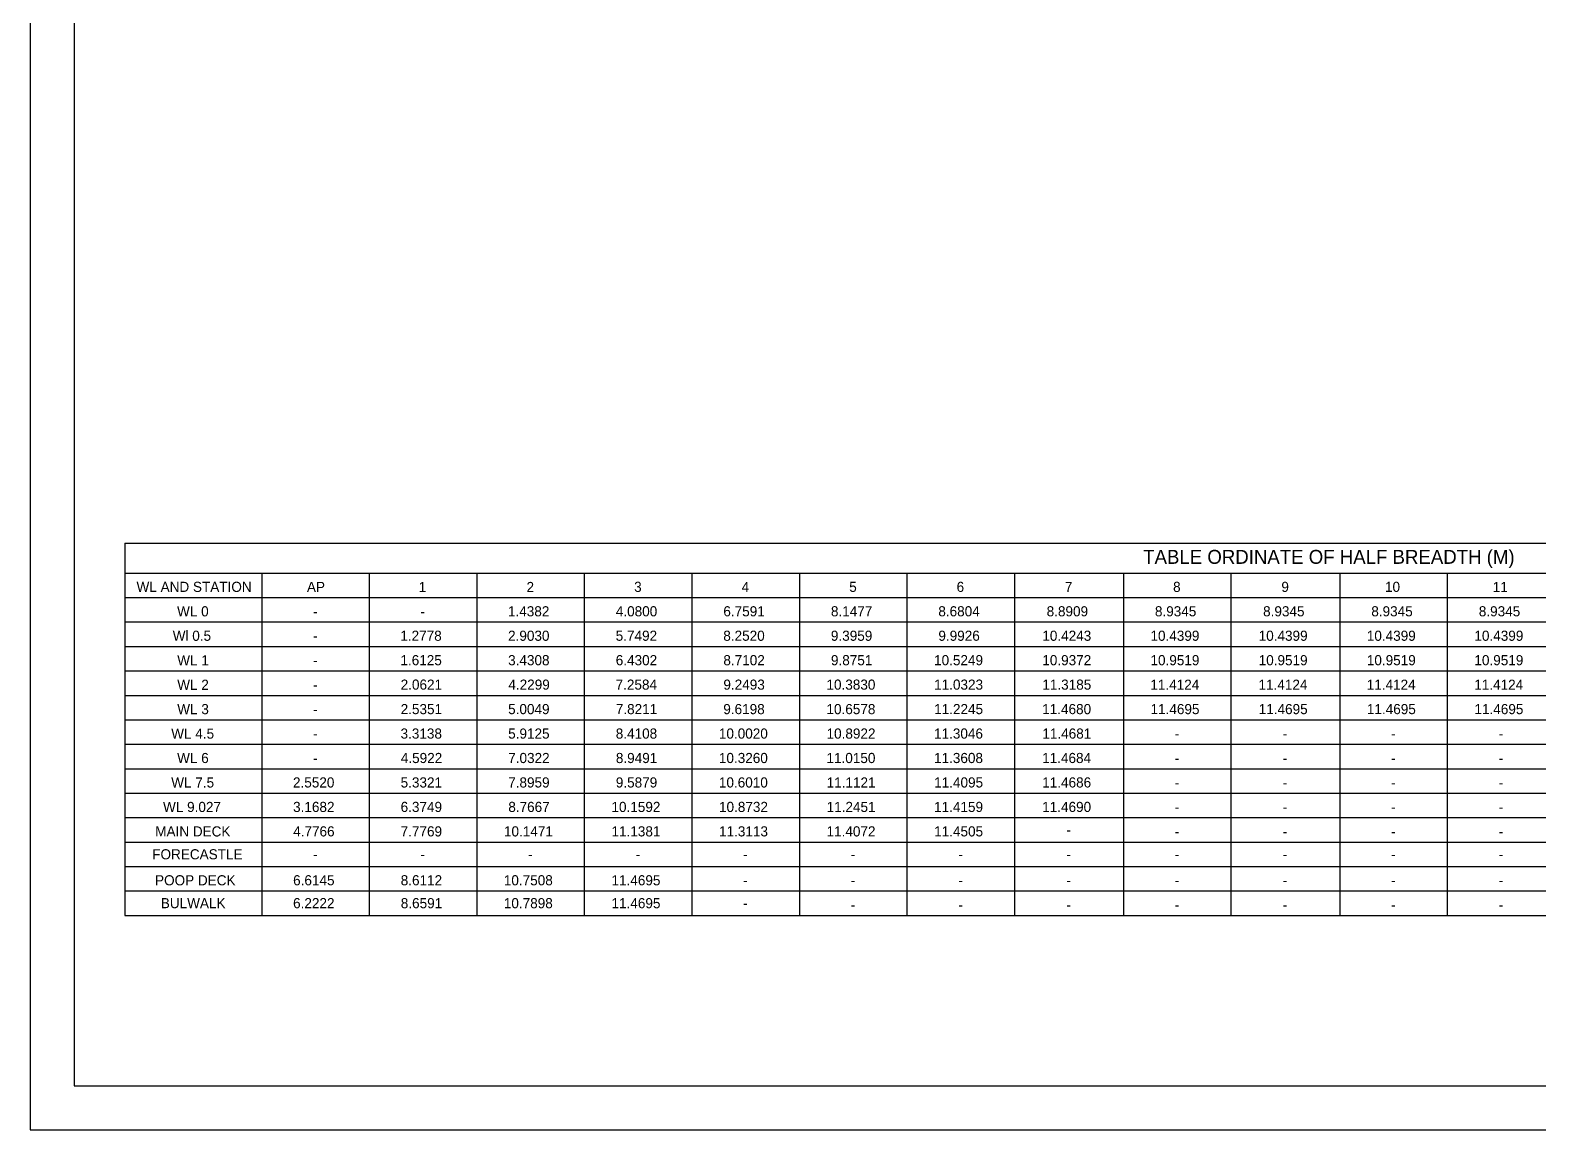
# Model space of a CAD drawing. Extents: x 3 to 181, y 2 to 128.
# Drawn here: x 3 to 54.4, y 1.9 to 39.3 of the extents above; entities that cross this region are included whole.
import ezdxf

# ---------------------------------------------------------------- set-up
doc = ezdxf.new("R2010")
doc.units = 0
doc.layers.get('0').update_dxf_attribs({"linetype": 'CONTINUOUS'})
doc.styles.add('MTXPL_CALIBRI', font='txt')
doc.styles.add('MTXPL_CALIBRI_1', font='txt')

# ---------------------------------------------------------------- blocks, each defined once
blk = doc.blocks.new('*U1214')
at = {"style": 'MTXPL_CALIBRI'}
blk.add_text('TABLE ORDINATE OF HALF BREADTH (M)', height=0.47417, dxfattribs=at).set_placement((40.893, 21.163))
blk = doc.blocks.new('*U1215')
at = {"style": 'MTXPL_CALIBRI_1'}
blk.add_text('WL AND STATION', height=0.34485, dxfattribs=at).set_placement((6.615, 20.208))
blk = doc.blocks.new('*U1216')
at = {"style": 'MTXPL_CALIBRI_1'}
blk.add_text('AP', height=0.3448, dxfattribs=at).set_placement((12.417, 20.204))
blk = doc.blocks.new('*U1217')
at = {"style": 'MTXPL_CALIBRI_1'}
blk.add_text('1', height=0.345, dxfattribs=at).set_placement((16.223, 20.202))
blk = doc.blocks.new('*U1218')
at = {"style": 'MTXPL_CALIBRI_1'}
blk.add_text('2', height=0.345, dxfattribs=at).set_placement((19.894, 20.202))
blk = doc.blocks.new('*U1219')
at = {"style": 'MTXPL_CALIBRI_1'}
blk.add_text('3', height=0.345, dxfattribs=at).set_placement((23.559, 20.208))
blk = doc.blocks.new('*U1220')
at = {"style": 'MTXPL_CALIBRI_1'}
blk.add_text('4', height=0.345, dxfattribs=at).set_placement((27.22, 20.204))
blk = doc.blocks.new('*U1221')
at = {"style": 'MTXPL_CALIBRI_1'}
blk.add_text('5', height=0.345, dxfattribs=at).set_placement((30.883, 20.208))
blk = doc.blocks.new('*U1222')
at = {"style": 'MTXPL_CALIBRI_1'}
blk.add_text('6', height=0.345, dxfattribs=at).set_placement((34.54, 20.208))
blk = doc.blocks.new('*U1223')
at = {"style": 'MTXPL_CALIBRI_1'}
blk.add_text('7', height=0.345, dxfattribs=at).set_placement((38.226, 20.204))
blk = doc.blocks.new('*U1224')
at = {"style": 'MTXPL_CALIBRI_1'}
blk.add_text('8', height=0.345, dxfattribs=at).set_placement((41.911, 20.208))
blk = doc.blocks.new('*U1225')
at = {"style": 'MTXPL_CALIBRI_1'}
blk.add_text('9', height=0.345, dxfattribs=at).set_placement((45.598, 20.208))
blk = doc.blocks.new('*U1226')
at = {"style": 'MTXPL_CALIBRI_1'}
blk.add_text('10', height=0.3448, dxfattribs=at).set_placement((49.127, 20.208))
blk = doc.blocks.new('*U1227')
at = {"style": 'MTXPL_CALIBRI_1'}
blk.add_text('11', height=0.3448, dxfattribs=at).set_placement((52.795, 20.202))
blk = doc.blocks.new('*U1237')
at = {"style": 'MTXPL_CALIBRI_1'}
blk.add_text('WL 0', height=0.3448, dxfattribs=at).set_placement((7.995, 19.375))
blk = doc.blocks.new('*U1238')
at = {"style": 'MTXPL_CALIBRI'}
blk.add_text('-', height=0.345, dxfattribs=at).set_placement((12.624, 19.37))
blk = doc.blocks.new('*U1239')
at = {"style": 'MTXPL_CALIBRI'}
blk.add_text('-', height=0.345, dxfattribs=at).set_placement((16.286, 19.37))
blk = doc.blocks.new('*U1240')
at = {"style": 'MTXPL_CALIBRI'}
blk.add_text('1.4382', height=0.3448, dxfattribs=at).set_placement((19.262, 19.376))
blk = doc.blocks.new('*U1241')
at = {"style": 'MTXPL_CALIBRI'}
blk.add_text('4.0800', height=0.3448, dxfattribs=at).set_placement((22.936, 19.376))
blk = doc.blocks.new('*U1242')
at = {"style": 'MTXPL_CALIBRI'}
blk.add_text('6.7591', height=0.3448, dxfattribs=at).set_placement((26.597, 19.376))
blk = doc.blocks.new('*U1243')
at = {"style": 'MTXPL_CALIBRI'}
blk.add_text('8.1477', height=0.3448, dxfattribs=at).set_placement((30.26, 19.376))
blk = doc.blocks.new('*U1244')
at = {"style": 'MTXPL_CALIBRI'}
blk.add_text('8.6804', height=0.3448, dxfattribs=at).set_placement((33.917, 19.376))
blk = doc.blocks.new('*U1245')
at = {"style": 'MTXPL_CALIBRI'}
blk.add_text('8.8909', height=0.3448, dxfattribs=at).set_placement((37.606, 19.376))
blk = doc.blocks.new('*U1246')
at = {"style": 'MTXPL_CALIBRI'}
blk.add_text('8.9345', height=0.3448, dxfattribs=at).set_placement((41.292, 19.376))
blk = doc.blocks.new('*U1247')
at = {"style": 'MTXPL_CALIBRI'}
blk.add_text('8.9345', height=0.3448, dxfattribs=at).set_placement((44.976, 19.376))
blk = doc.blocks.new('*U1248')
at = {"style": 'MTXPL_CALIBRI'}
blk.add_text('8.9345', height=0.3448, dxfattribs=at).set_placement((48.66, 19.376))
blk = doc.blocks.new('*U1249')
at = {"style": 'MTXPL_CALIBRI'}
blk.add_text('8.9345', height=0.3448, dxfattribs=at).set_placement((52.322, 19.376))
blk = doc.blocks.new('*U1259')
at = {"style": 'MTXPL_CALIBRI_1'}
blk.add_text('Wl 0.5', height=0.3448, dxfattribs=at).set_placement((7.847, 18.543))
blk = doc.blocks.new('*U1260')
at = {"style": 'MTXPL_CALIBRI'}
blk.add_text('-', height=0.345, dxfattribs=at).set_placement((12.624, 18.538))
blk = doc.blocks.new('*U1261')
at = {"style": 'MTXPL_CALIBRI'}
blk.add_text('1.2778', height=0.3448, dxfattribs=at).set_placement((15.597, 18.544))
blk = doc.blocks.new('*U1262')
at = {"style": 'MTXPL_CALIBRI'}
blk.add_text('2.9030', height=0.3448, dxfattribs=at).set_placement((19.266, 18.544))
blk = doc.blocks.new('*U1263')
at = {"style": 'MTXPL_CALIBRI'}
blk.add_text('5.7492', height=0.3448, dxfattribs=at).set_placement((22.931, 18.544))
blk = doc.blocks.new('*U1264')
at = {"style": 'MTXPL_CALIBRI'}
blk.add_text('8.2520', height=0.3448, dxfattribs=at).set_placement((26.595, 18.544))
blk = doc.blocks.new('*U1265')
at = {"style": 'MTXPL_CALIBRI'}
blk.add_text('9.3959', height=0.3448, dxfattribs=at).set_placement((30.259, 18.544))
blk = doc.blocks.new('*U1266')
at = {"style": 'MTXPL_CALIBRI'}
blk.add_text('9.9926', height=0.3448, dxfattribs=at).set_placement((33.919, 18.544))
blk = doc.blocks.new('*U1267')
at = {"style": 'MTXPL_CALIBRI'}
blk.add_text('10.4243', height=0.3448, dxfattribs=at).set_placement((37.458, 18.544))
blk = doc.blocks.new('*U1268')
at = {"style": 'MTXPL_CALIBRI'}
blk.add_text('10.4399', height=0.3448, dxfattribs=at).set_placement((41.141, 18.544))
blk = doc.blocks.new('*U1269')
at = {"style": 'MTXPL_CALIBRI'}
blk.add_text('10.4399', height=0.3448, dxfattribs=at).set_placement((44.825, 18.544))
blk = doc.blocks.new('*U1270')
at = {"style": 'MTXPL_CALIBRI'}
blk.add_text('10.4399', height=0.3448, dxfattribs=at).set_placement((48.508, 18.544))
blk = doc.blocks.new('*U1271')
at = {"style": 'MTXPL_CALIBRI'}
blk.add_text('10.4399', height=0.3448, dxfattribs=at).set_placement((52.171, 18.544))
blk = doc.blocks.new('*U1281')
at = {"style": 'MTXPL_CALIBRI_1'}
blk.add_text('WL 1', height=0.3448, dxfattribs=at).set_placement((8.001, 17.707))
blk = doc.blocks.new('*U1282')
at = {"style": 'MTXPL_CALIBRI'}
blk.add_text('-', height=0.345, dxfattribs=at).set_placement((12.624, 17.706))
blk = doc.blocks.new('*U1283')
at = {"style": 'MTXPL_CALIBRI'}
blk.add_text('1.6125', height=0.3448, dxfattribs=at).set_placement((15.601, 17.712))
blk = doc.blocks.new('*U1284')
at = {"style": 'MTXPL_CALIBRI'}
blk.add_text('3.4308', height=0.3448, dxfattribs=at).set_placement((19.268, 17.712))
blk = doc.blocks.new('*U1285')
at = {"style": 'MTXPL_CALIBRI'}
blk.add_text('6.4302', height=0.3448, dxfattribs=at).set_placement((22.933, 17.712))
blk = doc.blocks.new('*U1286')
at = {"style": 'MTXPL_CALIBRI'}
blk.add_text('8.7102', height=0.3448, dxfattribs=at).set_placement((26.598, 17.712))
blk = doc.blocks.new('*U1287')
at = {"style": 'MTXPL_CALIBRI'}
blk.add_text('9.8751', height=0.3448, dxfattribs=at).set_placement((30.261, 17.712))
blk = doc.blocks.new('*U1288')
at = {"style": 'MTXPL_CALIBRI'}
blk.add_text('10.5249', height=0.3448, dxfattribs=at).set_placement((33.773, 17.712))
blk = doc.blocks.new('*U1289')
at = {"style": 'MTXPL_CALIBRI'}
blk.add_text('10.9372', height=0.3448, dxfattribs=at).set_placement((37.457, 17.712))
blk = doc.blocks.new('*U1290')
at = {"style": 'MTXPL_CALIBRI'}
blk.add_text('10.9519', height=0.3448, dxfattribs=at).set_placement((41.141, 17.712))
blk = doc.blocks.new('*U1291')
at = {"style": 'MTXPL_CALIBRI'}
blk.add_text('10.9519', height=0.3448, dxfattribs=at).set_placement((44.825, 17.712))
blk = doc.blocks.new('*U1292')
at = {"style": 'MTXPL_CALIBRI'}
blk.add_text('10.9519', height=0.3448, dxfattribs=at).set_placement((48.508, 17.712))
blk = doc.blocks.new('*U1293')
at = {"style": 'MTXPL_CALIBRI'}
blk.add_text('10.9519', height=0.3448, dxfattribs=at).set_placement((52.171, 17.712))
blk = doc.blocks.new('*U1303')
at = {"style": 'MTXPL_CALIBRI_1'}
blk.add_text('WL 2', height=0.3448, dxfattribs=at).set_placement((8.001, 16.875))
blk = doc.blocks.new('*U1304')
at = {"style": 'MTXPL_CALIBRI'}
blk.add_text('-', height=0.345, dxfattribs=at).set_placement((12.624, 16.874))
blk = doc.blocks.new('*U1305')
at = {"style": 'MTXPL_CALIBRI'}
blk.add_text('2.0621', height=0.3448, dxfattribs=at).set_placement((15.609, 16.88))
blk = doc.blocks.new('*U1306')
at = {"style": 'MTXPL_CALIBRI'}
blk.add_text('4.2299', height=0.3448, dxfattribs=at).set_placement((19.276, 16.88))
blk = doc.blocks.new('*U1307')
at = {"style": 'MTXPL_CALIBRI'}
blk.add_text('7.2584', height=0.3448, dxfattribs=at).set_placement((22.928, 16.88))
blk = doc.blocks.new('*U1308')
at = {"style": 'MTXPL_CALIBRI'}
blk.add_text('9.2493', height=0.3448, dxfattribs=at).set_placement((26.598, 16.88))
blk = doc.blocks.new('*U1309')
at = {"style": 'MTXPL_CALIBRI'}
blk.add_text('10.3830', height=0.3448, dxfattribs=at).set_placement((30.108, 16.88))
blk = doc.blocks.new('*U1310')
at = {"style": 'MTXPL_CALIBRI'}
blk.add_text('11.0323', height=0.3448, dxfattribs=at).set_placement((33.774, 16.88))
blk = doc.blocks.new('*U1311')
at = {"style": 'MTXPL_CALIBRI'}
blk.add_text('11.3185', height=0.3448, dxfattribs=at).set_placement((37.459, 16.88))
blk = doc.blocks.new('*U1312')
at = {"style": 'MTXPL_CALIBRI'}
blk.add_text('11.4124', height=0.3448, dxfattribs=at).set_placement((41.136, 16.877))
blk = doc.blocks.new('*U1313')
at = {"style": 'MTXPL_CALIBRI'}
blk.add_text('11.4124', height=0.3448, dxfattribs=at).set_placement((44.82, 16.877))
blk = doc.blocks.new('*U1314')
at = {"style": 'MTXPL_CALIBRI'}
blk.add_text('11.4124', height=0.3448, dxfattribs=at).set_placement((48.504, 16.877))
blk = doc.blocks.new('*U1315')
at = {"style": 'MTXPL_CALIBRI'}
blk.add_text('11.4124', height=0.3448, dxfattribs=at).set_placement((52.166, 16.877))
blk = doc.blocks.new('*U1325')
at = {"style": 'MTXPL_CALIBRI_1'}
blk.add_text('WL 3', height=0.3448, dxfattribs=at).set_placement((8.002, 16.046))
blk = doc.blocks.new('*U1326')
at = {"style": 'MTXPL_CALIBRI'}
blk.add_text('-', height=0.345, dxfattribs=at).set_placement((12.624, 16.041))
blk = doc.blocks.new('*U1327')
at = {"style": 'MTXPL_CALIBRI'}
blk.add_text('2.5351', height=0.3448, dxfattribs=at).set_placement((15.609, 16.047))
blk = doc.blocks.new('*U1328')
at = {"style": 'MTXPL_CALIBRI'}
blk.add_text('5.0049', height=0.3448, dxfattribs=at).set_placement((19.268, 16.047))
blk = doc.blocks.new('*U1329')
at = {"style": 'MTXPL_CALIBRI'}
blk.add_text('7.8211', height=0.3448, dxfattribs=at).set_placement((22.935, 16.047))
blk = doc.blocks.new('*U1330')
at = {"style": 'MTXPL_CALIBRI'}
blk.add_text('9.6198', height=0.3448, dxfattribs=at).set_placement((26.595, 16.047))
blk = doc.blocks.new('*U1331')
at = {"style": 'MTXPL_CALIBRI'}
blk.add_text('10.6578', height=0.3448, dxfattribs=at).set_placement((30.108, 16.047))
blk = doc.blocks.new('*U1332')
at = {"style": 'MTXPL_CALIBRI'}
blk.add_text('11.2245', height=0.3448, dxfattribs=at).set_placement((33.775, 16.047))
blk = doc.blocks.new('*U1333')
at = {"style": 'MTXPL_CALIBRI'}
blk.add_text('11.4680', height=0.3448, dxfattribs=at).set_placement((37.454, 16.047))
blk = doc.blocks.new('*U1334')
at = {"style": 'MTXPL_CALIBRI'}
blk.add_text('11.4695', height=0.3448, dxfattribs=at).set_placement((41.143, 16.047))
blk = doc.blocks.new('*U1335')
at = {"style": 'MTXPL_CALIBRI'}
blk.add_text('11.4695', height=0.3448, dxfattribs=at).set_placement((44.827, 16.047))
blk = doc.blocks.new('*U1336')
at = {"style": 'MTXPL_CALIBRI'}
blk.add_text('11.4695', height=0.3448, dxfattribs=at).set_placement((48.51, 16.047))
blk = doc.blocks.new('*U1337')
at = {"style": 'MTXPL_CALIBRI'}
blk.add_text('11.4695', height=0.3448, dxfattribs=at).set_placement((52.173, 16.047))
blk = doc.blocks.new('*U1347')
at = {"style": 'MTXPL_CALIBRI_1'}
blk.add_text('WL 4.5', height=0.3448, dxfattribs=at).set_placement((7.796, 15.214))
blk = doc.blocks.new('*U1348')
at = {"style": 'MTXPL_CALIBRI'}
blk.add_text('-', height=0.345, dxfattribs=at).set_placement((12.624, 15.209))
blk = doc.blocks.new('*U1349')
at = {"style": 'MTXPL_CALIBRI'}
blk.add_text('3.3138', height=0.3448, dxfattribs=at).set_placement((15.605, 15.215))
blk = doc.blocks.new('*U1350')
at = {"style": 'MTXPL_CALIBRI'}
blk.add_text('5.9125', height=0.3448, dxfattribs=at).set_placement((19.27, 15.215))
blk = doc.blocks.new('*U1351')
at = {"style": 'MTXPL_CALIBRI'}
blk.add_text('8.4108', height=0.3448, dxfattribs=at).set_placement((22.933, 15.215))
blk = doc.blocks.new('*U1352')
at = {"style": 'MTXPL_CALIBRI'}
blk.add_text('10.0020', height=0.3448, dxfattribs=at).set_placement((26.445, 15.215))
blk = doc.blocks.new('*U1353')
at = {"style": 'MTXPL_CALIBRI'}
blk.add_text('10.8922', height=0.3448, dxfattribs=at).set_placement((30.111, 15.215))
blk = doc.blocks.new('*U1354')
at = {"style": 'MTXPL_CALIBRI'}
blk.add_text('11.3046', height=0.3448, dxfattribs=at).set_placement((33.771, 15.215))
blk = doc.blocks.new('*U1355')
at = {"style": 'MTXPL_CALIBRI'}
blk.add_text('11.4681', height=0.3448, dxfattribs=at).set_placement((37.459, 15.215))
blk = doc.blocks.new('*U1356')
at = {"style": 'MTXPL_CALIBRI'}
blk.add_text('-', height=0.345, dxfattribs=at).set_placement((41.965, 15.209))
blk = doc.blocks.new('*U1357')
at = {"style": 'MTXPL_CALIBRI'}
blk.add_text('-', height=0.345, dxfattribs=at).set_placement((45.649, 15.209))
blk = doc.blocks.new('*U1358')
at = {"style": 'MTXPL_CALIBRI'}
blk.add_text('-', height=0.345, dxfattribs=at).set_placement((49.333, 15.209))
blk = doc.blocks.new('*U1359')
at = {"style": 'MTXPL_CALIBRI'}
blk.add_text('-', height=0.345, dxfattribs=at).set_placement((52.995, 15.209))
blk = doc.blocks.new('*U1369')
at = {"style": 'MTXPL_CALIBRI_1'}
blk.add_text('WL 6', height=0.3448, dxfattribs=at).set_placement((7.997, 14.382))
blk = doc.blocks.new('*U1370')
at = {"style": 'MTXPL_CALIBRI'}
blk.add_text('-', height=0.345, dxfattribs=at).set_placement((12.624, 14.377))
blk = doc.blocks.new('*U1371')
at = {"style": 'MTXPL_CALIBRI'}
blk.add_text('4.5922', height=0.3448, dxfattribs=at).set_placement((15.614, 14.383))
blk = doc.blocks.new('*U1372')
at = {"style": 'MTXPL_CALIBRI'}
blk.add_text('7.0322', height=0.3448, dxfattribs=at).set_placement((19.271, 14.383))
blk = doc.blocks.new('*U1373')
at = {"style": 'MTXPL_CALIBRI'}
blk.add_text('8.9491', height=0.3448, dxfattribs=at).set_placement((22.937, 14.383))
blk = doc.blocks.new('*U1374')
at = {"style": 'MTXPL_CALIBRI'}
blk.add_text('10.3260', height=0.3448, dxfattribs=at).set_placement((26.445, 14.383))
blk = doc.blocks.new('*U1375')
at = {"style": 'MTXPL_CALIBRI'}
blk.add_text('11.0150', height=0.3448, dxfattribs=at).set_placement((30.108, 14.383))
blk = doc.blocks.new('*U1376')
at = {"style": 'MTXPL_CALIBRI'}
blk.add_text('11.3608', height=0.3448, dxfattribs=at).set_placement((33.771, 14.383))
blk = doc.blocks.new('*U1377')
at = {"style": 'MTXPL_CALIBRI'}
blk.add_text('11.4684', height=0.3448, dxfattribs=at).set_placement((37.452, 14.383))
blk = doc.blocks.new('*U1378')
at = {"style": 'MTXPL_CALIBRI'}
blk.add_text('-', height=0.345, dxfattribs=at).set_placement((41.965, 14.377))
blk = doc.blocks.new('*U1379')
at = {"style": 'MTXPL_CALIBRI'}
blk.add_text('-', height=0.345, dxfattribs=at).set_placement((45.649, 14.377))
blk = doc.blocks.new('*U1380')
at = {"style": 'MTXPL_CALIBRI'}
blk.add_text('-', height=0.345, dxfattribs=at).set_placement((49.333, 14.377))
blk = doc.blocks.new('*U1381')
at = {"style": 'MTXPL_CALIBRI'}
blk.add_text('-', height=0.345, dxfattribs=at).set_placement((52.995, 14.377))
blk = doc.blocks.new('*U1391')
at = {"style": 'MTXPL_CALIBRI_1'}
blk.add_text('WL 7.5', height=0.3448, dxfattribs=at).set_placement((7.796, 13.55))
blk = doc.blocks.new('*U1392')
at = {"style": 'MTXPL_CALIBRI'}
blk.add_text('2.5520', height=0.3448, dxfattribs=at).set_placement((11.942, 13.551))
blk = doc.blocks.new('*U1393')
at = {"style": 'MTXPL_CALIBRI'}
blk.add_text('5.3321', height=0.3448, dxfattribs=at).set_placement((15.608, 13.551))
blk = doc.blocks.new('*U1394')
at = {"style": 'MTXPL_CALIBRI'}
blk.add_text('7.8959', height=0.3448, dxfattribs=at).set_placement((19.27, 13.551))
blk = doc.blocks.new('*U1395')
at = {"style": 'MTXPL_CALIBRI'}
blk.add_text('9.5879', height=0.3448, dxfattribs=at).set_placement((22.935, 13.551))
blk = doc.blocks.new('*U1396')
at = {"style": 'MTXPL_CALIBRI'}
blk.add_text('10.6010', height=0.3448, dxfattribs=at).set_placement((26.445, 13.551))
blk = doc.blocks.new('*U1397')
at = {"style": 'MTXPL_CALIBRI'}
blk.add_text('11.1121', height=0.3448, dxfattribs=at).set_placement((30.113, 13.548))
blk = doc.blocks.new('*U1398')
at = {"style": 'MTXPL_CALIBRI'}
blk.add_text('11.4095', height=0.3448, dxfattribs=at).set_placement((33.775, 13.551))
blk = doc.blocks.new('*U1399')
at = {"style": 'MTXPL_CALIBRI'}
blk.add_text('11.4686', height=0.3448, dxfattribs=at).set_placement((37.455, 13.551))
blk = doc.blocks.new('*U1400')
at = {"style": 'MTXPL_CALIBRI'}
blk.add_text('-', height=0.345, dxfattribs=at).set_placement((41.965, 13.545))
blk = doc.blocks.new('*U1401')
at = {"style": 'MTXPL_CALIBRI'}
blk.add_text('-', height=0.345, dxfattribs=at).set_placement((45.649, 13.545))
blk = doc.blocks.new('*U1402')
at = {"style": 'MTXPL_CALIBRI'}
blk.add_text('-', height=0.345, dxfattribs=at).set_placement((49.333, 13.545))
blk = doc.blocks.new('*U1403')
at = {"style": 'MTXPL_CALIBRI'}
blk.add_text('-', height=0.345, dxfattribs=at).set_placement((52.995, 13.545))
blk = doc.blocks.new('*U1412')
at = {"style": 'MTXPL_CALIBRI_1'}
blk.add_text('WL 9.027', height=0.3448, dxfattribs=at).set_placement((7.517, 12.717))
blk = doc.blocks.new('*U1413')
at = {"style": 'MTXPL_CALIBRI'}
blk.add_text('3.1682', height=0.3448, dxfattribs=at).set_placement((11.946, 12.718))
blk = doc.blocks.new('*U1414')
at = {"style": 'MTXPL_CALIBRI'}
blk.add_text('6.3749', height=0.3448, dxfattribs=at).set_placement((15.608, 12.718))
blk = doc.blocks.new('*U1415')
at = {"style": 'MTXPL_CALIBRI'}
blk.add_text('8.7667', height=0.3448, dxfattribs=at).set_placement((19.274, 12.718))
blk = doc.blocks.new('*U1416')
at = {"style": 'MTXPL_CALIBRI'}
blk.add_text('10.1592', height=0.3448, dxfattribs=at).set_placement((22.787, 12.718))
blk = doc.blocks.new('*U1417')
at = {"style": 'MTXPL_CALIBRI'}
blk.add_text('10.8732', height=0.3448, dxfattribs=at).set_placement((26.449, 12.718))
blk = doc.blocks.new('*U1418')
at = {"style": 'MTXPL_CALIBRI'}
blk.add_text('11.2451', height=0.3448, dxfattribs=at).set_placement((30.113, 12.718))
blk = doc.blocks.new('*U1419')
at = {"style": 'MTXPL_CALIBRI'}
blk.add_text('11.4159', height=0.3448, dxfattribs=at).set_placement((33.773, 12.718))
blk = doc.blocks.new('*U1420')
at = {"style": 'MTXPL_CALIBRI'}
blk.add_text('11.4690', height=0.3448, dxfattribs=at).set_placement((37.454, 12.718))
blk = doc.blocks.new('*U1421')
at = {"style": 'MTXPL_CALIBRI'}
blk.add_text('-', height=0.345, dxfattribs=at).set_placement((41.965, 12.712))
blk = doc.blocks.new('*U1422')
at = {"style": 'MTXPL_CALIBRI'}
blk.add_text('-', height=0.345, dxfattribs=at).set_placement((45.649, 12.712))
blk = doc.blocks.new('*U1423')
at = {"style": 'MTXPL_CALIBRI'}
blk.add_text('-', height=0.345, dxfattribs=at).set_placement((49.333, 12.712))
blk = doc.blocks.new('*U1424')
at = {"style": 'MTXPL_CALIBRI'}
blk.add_text('-', height=0.345, dxfattribs=at).set_placement((52.995, 12.712))
blk = doc.blocks.new('*U1433')
at = {"style": 'MTXPL_CALIBRI_1'}
blk.add_text('MAIN DECK', height=0.3448, dxfattribs=at).set_placement((7.252, 11.884))
blk = doc.blocks.new('*U1434')
at = {"style": 'MTXPL_CALIBRI'}
blk.add_text('4.7766', height=0.3448, dxfattribs=at).set_placement((11.949, 11.886))
blk = doc.blocks.new('*U1435')
at = {"style": 'MTXPL_CALIBRI'}
blk.add_text('7.7769', height=0.3448, dxfattribs=at).set_placement((15.608, 11.886))
blk = doc.blocks.new('*U1436')
at = {"style": 'MTXPL_CALIBRI'}
blk.add_text('10.1471', height=0.3448, dxfattribs=at).set_placement((19.126, 11.886))
blk = doc.blocks.new('*U1437')
at = {"style": 'MTXPL_CALIBRI'}
blk.add_text('11.1381', height=0.3448, dxfattribs=at).set_placement((22.788, 11.886))
blk = doc.blocks.new('*U1438')
at = {"style": 'MTXPL_CALIBRI'}
blk.add_text('11.3113', height=0.3448, dxfattribs=at).set_placement((26.45, 11.886))
blk = doc.blocks.new('*U1439')
at = {"style": 'MTXPL_CALIBRI'}
blk.add_text('11.4072', height=0.3448, dxfattribs=at).set_placement((30.111, 11.886))
blk = doc.blocks.new('*U1440')
at = {"style": 'MTXPL_CALIBRI'}
blk.add_text('11.4505', height=0.3448, dxfattribs=at).set_placement((33.775, 11.886))
blk = doc.blocks.new('*U1441')
at = {"style": 'MTXPL_CALIBRI'}
blk.add_text('-', height=0.345, dxfattribs=at).set_placement((38.281, 11.938))
blk = doc.blocks.new('*U1442')
at = {"style": 'MTXPL_CALIBRI'}
blk.add_text('-', height=0.345, dxfattribs=at).set_placement((41.965, 11.88))
blk = doc.blocks.new('*U1443')
at = {"style": 'MTXPL_CALIBRI'}
blk.add_text('-', height=0.345, dxfattribs=at).set_placement((45.649, 11.88))
blk = doc.blocks.new('*U1444')
at = {"style": 'MTXPL_CALIBRI'}
blk.add_text('-', height=0.345, dxfattribs=at).set_placement((49.333, 11.88))
blk = doc.blocks.new('*U1445')
at = {"style": 'MTXPL_CALIBRI'}
blk.add_text('-', height=0.345, dxfattribs=at).set_placement((52.995, 11.88))
blk = doc.blocks.new('*U1455')
at = {"style": 'MTXPL_CALIBRI_1'}
blk.add_text('FORECASTLE', height=0.3448, dxfattribs=at).set_placement((7.15, 11.106))
blk = doc.blocks.new('*U1456')
at = {"style": 'MTXPL_CALIBRI'}
blk.add_text('-', height=0.345, dxfattribs=at).set_placement((12.624, 11.105))
blk = doc.blocks.new('*U1457')
at = {"style": 'MTXPL_CALIBRI'}
blk.add_text('-', height=0.345, dxfattribs=at).set_placement((16.286, 11.105))
blk = doc.blocks.new('*U1458')
at = {"style": 'MTXPL_CALIBRI'}
blk.add_text('-', height=0.345, dxfattribs=at).set_placement((19.948, 11.105))
blk = doc.blocks.new('*U1459')
at = {"style": 'MTXPL_CALIBRI'}
blk.add_text('-', height=0.345, dxfattribs=at).set_placement((23.611, 11.105))
blk = doc.blocks.new('*U1460')
at = {"style": 'MTXPL_CALIBRI'}
blk.add_text('-', height=0.345, dxfattribs=at).set_placement((27.273, 11.105))
blk = doc.blocks.new('*U1461')
at = {"style": 'MTXPL_CALIBRI'}
blk.add_text('-', height=0.345, dxfattribs=at).set_placement((30.935, 11.105))
blk = doc.blocks.new('*U1462')
at = {"style": 'MTXPL_CALIBRI'}
blk.add_text('-', height=0.345, dxfattribs=at).set_placement((34.598, 11.105))
blk = doc.blocks.new('*U1463')
at = {"style": 'MTXPL_CALIBRI'}
blk.add_text('-', height=0.345, dxfattribs=at).set_placement((38.281, 11.105))
blk = doc.blocks.new('*U1464')
at = {"style": 'MTXPL_CALIBRI'}
blk.add_text('-', height=0.345, dxfattribs=at).set_placement((41.965, 11.105))
blk = doc.blocks.new('*U1465')
at = {"style": 'MTXPL_CALIBRI'}
blk.add_text('-', height=0.345, dxfattribs=at).set_placement((45.649, 11.105))
blk = doc.blocks.new('*U1466')
at = {"style": 'MTXPL_CALIBRI'}
blk.add_text('-', height=0.345, dxfattribs=at).set_placement((49.333, 11.105))
blk = doc.blocks.new('*U1467')
at = {"style": 'MTXPL_CALIBRI'}
blk.add_text('-', height=0.345, dxfattribs=at).set_placement((52.995, 11.105))
blk = doc.blocks.new('*U1477')
at = {"style": 'MTXPL_CALIBRI_1'}
blk.add_text('POOP DECK', height=0.3448, dxfattribs=at).set_placement((7.245, 10.221))
blk = doc.blocks.new('*U1478')
at = {"style": 'MTXPL_CALIBRI'}
blk.add_text('6.6145', height=0.3448, dxfattribs=at).set_placement((11.947, 10.222))
blk = doc.blocks.new('*U1479')
at = {"style": 'MTXPL_CALIBRI'}
blk.add_text('8.6112', height=0.3448, dxfattribs=at).set_placement((15.611, 10.222))
blk = doc.blocks.new('*U1480')
at = {"style": 'MTXPL_CALIBRI'}
blk.add_text('10.7508', height=0.3448, dxfattribs=at).set_placement((19.122, 10.222))
blk = doc.blocks.new('*U1481')
at = {"style": 'MTXPL_CALIBRI'}
blk.add_text('11.4695', height=0.3448, dxfattribs=at).set_placement((22.788, 10.222))
blk = doc.blocks.new('*U1482')
at = {"style": 'MTXPL_CALIBRI'}
blk.add_text('-', height=0.345, dxfattribs=at).set_placement((27.273, 10.216))
blk = doc.blocks.new('*U1483')
at = {"style": 'MTXPL_CALIBRI'}
blk.add_text('-', height=0.345, dxfattribs=at).set_placement((30.935, 10.216))
blk = doc.blocks.new('*U1484')
at = {"style": 'MTXPL_CALIBRI'}
blk.add_text('-', height=0.345, dxfattribs=at).set_placement((34.598, 10.216))
blk = doc.blocks.new('*U1485')
at = {"style": 'MTXPL_CALIBRI'}
blk.add_text('-', height=0.345, dxfattribs=at).set_placement((38.281, 10.216))
blk = doc.blocks.new('*U1486')
at = {"style": 'MTXPL_CALIBRI'}
blk.add_text('-', height=0.345, dxfattribs=at).set_placement((41.965, 10.216))
blk = doc.blocks.new('*U1487')
at = {"style": 'MTXPL_CALIBRI'}
blk.add_text('-', height=0.345, dxfattribs=at).set_placement((45.649, 10.216))
blk = doc.blocks.new('*U1488')
at = {"style": 'MTXPL_CALIBRI'}
blk.add_text('-', height=0.345, dxfattribs=at).set_placement((49.333, 10.216))
blk = doc.blocks.new('*U1489')
at = {"style": 'MTXPL_CALIBRI'}
blk.add_text('-', height=0.345, dxfattribs=at).set_placement((52.995, 10.216))
blk = doc.blocks.new('*U1499')
at = {"style": 'MTXPL_CALIBRI_1'}
blk.add_text('BULWALK', height=0.3448, dxfattribs=at).set_placement((7.442, 9.443))
blk = doc.blocks.new('*U1500')
at = {"style": 'MTXPL_CALIBRI'}
blk.add_text('6.2222', height=0.3448, dxfattribs=at).set_placement((11.946, 9.442))
blk = doc.blocks.new('*U1501')
at = {"style": 'MTXPL_CALIBRI'}
blk.add_text('8.6591', height=0.3448, dxfattribs=at).set_placement((15.613, 9.442))
blk = doc.blocks.new('*U1502')
at = {"style": 'MTXPL_CALIBRI'}
blk.add_text('10.7898', height=0.3448, dxfattribs=at).set_placement((19.122, 9.442))
blk = doc.blocks.new('*U1503')
at = {"style": 'MTXPL_CALIBRI'}
blk.add_text('11.4695', height=0.3448, dxfattribs=at).set_placement((22.788, 9.442))
blk = doc.blocks.new('*U1504')
at = {"style": 'MTXPL_CALIBRI'}
blk.add_text('-', height=0.345, dxfattribs=at).set_placement((27.273, 9.441))
blk = doc.blocks.new('*U1505')
at = {"style": 'MTXPL_CALIBRI'}
blk.add_text('-', height=0.345, dxfattribs=at).set_placement((30.935, 9.383))
blk = doc.blocks.new('*U1506')
at = {"style": 'MTXPL_CALIBRI'}
blk.add_text('-', height=0.345, dxfattribs=at).set_placement((34.598, 9.383))
blk = doc.blocks.new('*U1507')
at = {"style": 'MTXPL_CALIBRI'}
blk.add_text('-', height=0.345, dxfattribs=at).set_placement((38.281, 9.383))
blk = doc.blocks.new('*U1508')
at = {"style": 'MTXPL_CALIBRI'}
blk.add_text('-', height=0.345, dxfattribs=at).set_placement((41.965, 9.383))
blk = doc.blocks.new('*U1509')
at = {"style": 'MTXPL_CALIBRI'}
blk.add_text('-', height=0.345, dxfattribs=at).set_placement((45.649, 9.383))
blk = doc.blocks.new('*U1510')
at = {"style": 'MTXPL_CALIBRI'}
blk.add_text('-', height=0.345, dxfattribs=at).set_placement((49.333, 9.383))
blk = doc.blocks.new('*U1511')
at = {"style": 'MTXPL_CALIBRI'}
blk.add_text('-', height=0.345, dxfattribs=at).set_placement((52.995, 9.383))

msp = doc.modelspace()

# ---------------------------------------------------------------- linework, layer by layer
for p, q in [((2.993, 128.051), (2.993, 1.901)), ((4.493, 126.551), (4.493, 3.401)), ((6.222, 21.869), (88.086, 21.869)), ((6.222, 21.869), (6.222, 9.197)), ((6.222, 20.848), (88.086, 20.848)), ((10.876, 20.848), (10.876, 9.197)), ((14.538, 20.848), (14.538, 9.197)), ((18.2, 20.848), (18.2, 9.197)), ((21.863, 20.848), (21.863, 9.197)), ((25.525, 20.848), (25.525, 9.197)), ((29.187, 20.848), (29.187, 9.197)), ((32.85, 20.848), (32.85, 9.197)), ((36.512, 20.848), (36.512, 9.197)), ((40.217, 20.848), (40.217, 9.197)), ((43.88, 20.848), (43.88, 9.197)), ((47.585, 20.848), (47.585, 9.197)), ((51.247, 20.848), (51.247, 9.197)), ((6.222, 20.016), (88.086, 20.016)), ((6.222, 19.184), (88.086, 19.184)), ((6.222, 18.352), (88.086, 18.352)), ((6.222, 17.52), (88.086, 17.52)), ((6.222, 16.687), (88.086, 16.687)), ((6.222, 15.855), (88.086, 15.855)), ((6.222, 15.023), (88.086, 15.023)), ((6.222, 14.191), (66.112, 14.191)), ((6.222, 13.358), (88.086, 13.358)), ((6.222, 12.526), (69.818, 12.526)), ((6.222, 11.694), (88.086, 11.694)), ((6.222, 10.862), (88.086, 10.862)), ((6.222, 10.029), (88.086, 10.029)), ((6.222, 9.197), (88.086, 9.197)), ((4.493, 3.401), (179.843, 3.401)), ((2.993, 1.901), (181.343, 1.901))]:
    msp.add_line(p, q)
at = {"color": 8}
msp.add_line((6.222, 21.869), (6.222, 21.869), dxfattribs=at)

# ---------------------------------------------------------------- block references
for name in ['*U1214', '*U1215', '*U1216', '*U1218', '*U1219', '*U1220', '*U1221', '*U1222', '*U1223', '*U1224', '*U1225', '*U1226', '*U1217', '*U1227', '*U1237', '*U1238', '*U1239', '*U1240', '*U1241', '*U1242', '*U1243', '*U1244', '*U1245', '*U1246', '*U1247', '*U1248', '*U1249', '*U1259', '*U1260', '*U1261', '*U1262', '*U1263', '*U1264', '*U1265', '*U1266', '*U1267', '*U1268', '*U1269', '*U1270', '*U1271', '*U1281', '*U1283', '*U1284', '*U1285', '*U1286', '*U1287', '*U1288', '*U1289', '*U1290', '*U1291', '*U1292', '*U1293', '*U1282', '*U1303', '*U1304', '*U1305', '*U1306', '*U1307', '*U1308', '*U1309', '*U1310', '*U1311', '*U1312', '*U1313', '*U1314', '*U1315', '*U1325', '*U1326', '*U1327', '*U1328', '*U1329', '*U1330', '*U1331', '*U1332', '*U1333', '*U1334', '*U1335', '*U1336', '*U1337', '*U1347', '*U1349', '*U1350', '*U1351', '*U1352', '*U1353', '*U1354', '*U1355', '*U1348', '*U1356', '*U1357', '*U1358', '*U1359', '*U1369', '*U1370', '*U1371', '*U1372', '*U1373', '*U1374', '*U1375', '*U1376', '*U1377', '*U1378', '*U1379', '*U1380', '*U1381', '*U1391', '*U1392', '*U1393', '*U1394', '*U1395', '*U1396', '*U1397', '*U1398', '*U1399', '*U1400', '*U1401', '*U1402', '*U1403', '*U1412', '*U1413', '*U1414', '*U1415', '*U1416', '*U1417', '*U1418', '*U1419', '*U1420', '*U1421', '*U1422', '*U1423', '*U1424', '*U1433', '*U1434', '*U1435', '*U1436', '*U1437', '*U1438', '*U1439', '*U1440', '*U1441', '*U1442', '*U1443', '*U1444', '*U1445', '*U1455', '*U1456', '*U1457', '*U1458', '*U1459', '*U1460', '*U1461', '*U1462', '*U1463', '*U1464', '*U1465', '*U1466', '*U1467', '*U1477', '*U1478', '*U1479', '*U1480', '*U1481', '*U1482', '*U1483', '*U1484', '*U1485', '*U1486', '*U1487', '*U1488', '*U1489', '*U1499', '*U1500', '*U1501', '*U1502', '*U1503', '*U1504', '*U1505', '*U1506', '*U1507', '*U1508', '*U1509', '*U1510', '*U1511']:
    msp.add_blockref(name, (0, 0))

doc.saveas('drawing.dxf')
